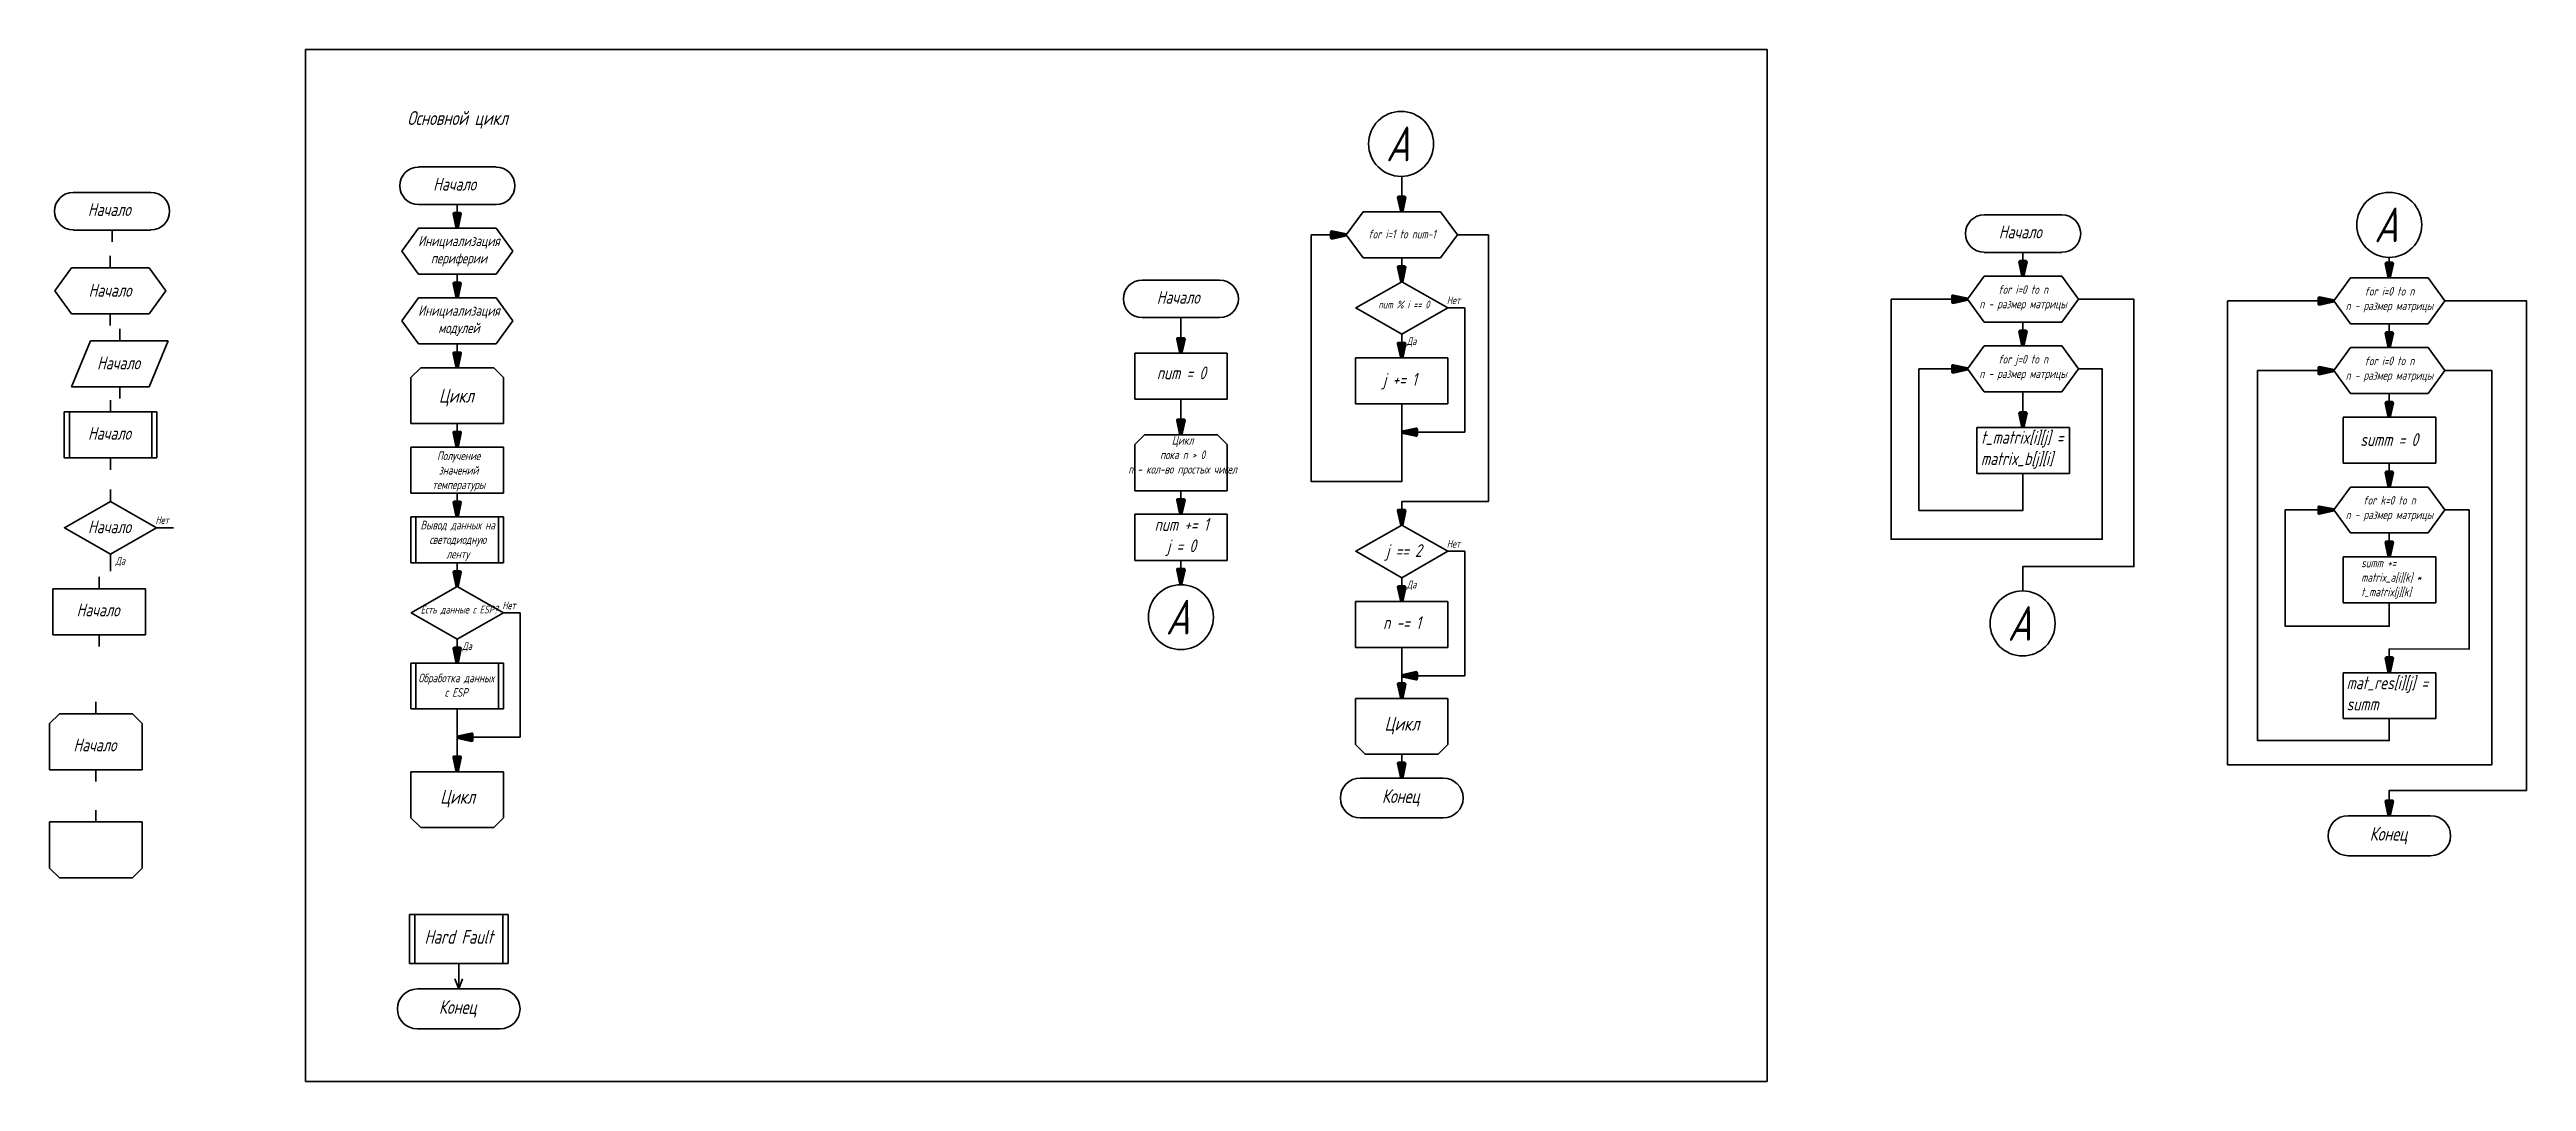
# Model space of a CAD drawing. Header units: millimetres. Extents: x -204 to 1221, y 6 to 600.
import ezdxf

# ---------------------------------------------------------------- set-up
doc = ezdxf.new("R2010")
doc.units = ezdxf.units.MM
doc.layers.get('0').update_dxf_attribs({"lineweight": 35})
doc.layers.add('Format', color=7, linetype='Continuous', lineweight=70)
doc.layers.add('Tonk', color=7, linetype='Continuous', lineweight=35)
doc.styles.get("Standard").update_dxf_attribs({"font": '', "width": 0.8, "oblique": 15})
doc.styles.get('Standard').set_extended_font_data('GOST type B')
pattern_1 = [(0, (-50.5334, 0.5446), (0, 6.985), [5.08, -1.905]), (90, (-50.5334, 0.5446), (-6.985, 4e-16), [5.08, -1.905])]

msp = doc.modelspace()

# ---------------------------------------------------------------- hatches: boundary and pattern name
h = msp.add_hatch()
h.set_pattern_fill('ANGLE', color=256)
h.set_pattern_definition([(0, (-209.8256, 14.222), (0, 6.985), [5.08, -1.905]), (90, (-209.8256, 14.222), (-6.985, 4e-16), [5.08, -1.905])])
h.paths.add_polyline_path([(163.2, 521.7, 0.414214), (162.2, 520.7), (163.2, 520.7)])
h.paths.add_polyline_path([(163.2, 521.7), (163.2, 519.7, 0.414214), (164.2, 520.7, 0.414214)])
h.paths.add_polyline_path([(163.2, 520.7), (162.2, 520.7, 0.414214), (163.2, 519.7)])
h = msp.add_hatch()
h.set_pattern_fill('ANGLE', color=256)
h.set_pattern_definition(pattern_1)
h.paths.add_polyline_path([(162.2, 520.7), (164.2, 520.7, 1)])
h.paths.add_polyline_path([(163.2, 520.7), (162.2, 520.7, 0.414214), (163.2, 519.7)])
h.paths.add_polyline_path([(164.2, 520.7), (163.2, 520.7), (163.2, 519.7, 0.414214)])
h = msp.add_hatch()
h.set_pattern_fill('ANGLE', color=256)
h.set_pattern_definition(pattern_1)
h.paths.add_polyline_path([(162.2, 520.7), (164.2, 520.7, 1)])
h.paths.add_polyline_path([(163.2, 520.7), (162.2, 520.7, 0.414214), (163.2, 519.7)])
h.paths.add_polyline_path([(164.2, 520.7), (163.2, 520.7), (163.2, 519.7, 0.414214)])
h = msp.add_hatch()
h.set_pattern_fill('ANGLE', color=256)
h.set_pattern_definition(pattern_1)
h.paths.add_polyline_path([(322.5, 508, 0.414214), (321.5, 507), (322.5, 507)])
h.paths.add_polyline_path([(322.5, 508), (322.5, 506, 0.414214), (323.5, 507, 0.414214)])
h.paths.add_polyline_path([(322.5, 507), (321.5, 507, 0.414214), (322.5, 506)])
h = msp.add_hatch()
h.set_pattern_fill('ANGLE', color=256)
h.set_pattern_definition(pattern_1)
h.paths.add_polyline_path([(322.5, 508, 0.414214), (321.5, 507), (322.5, 507)])
h.paths.add_polyline_path([(322.5, 508), (322.5, 506, 0.414214), (323.5, 507, 0.414214)])
h.paths.add_polyline_path([(322.5, 507), (321.5, 507, 0.414214), (322.5, 506)])
h = msp.add_hatch()
h.set_pattern_fill('ANGLE', color=256)
h.set_pattern_definition([(0, (31.8485, -201.041), (0, 6.985), [5.08, -1.905]), (90, (31.8485, -201.041), (-6.985, 4e-16), [5.08, -1.905])])
h.paths.add_polyline_path([(244.6, 319.1), (246.6, 319.1, 1)])
h.paths.add_polyline_path([(245.6, 319.1), (244.6, 319.1, 0.414214), (245.6, 318.1)])
h.paths.add_polyline_path([(246.6, 319.1), (245.6, 319.1), (245.6, 318.1, 0.414214)])
h = msp.add_hatch()
h.set_pattern_fill('ANGLE', color=256)
h.set_pattern_definition([(0, (-68.484, -241.0816), (0, 6.985), [5.08, -1.905]), (90, (-68.484, -241.0816), (-6.985, 4e-16), [5.08, -1.905])])
h.paths.add_polyline_path([(304.5, 266.4, 0.414214), (303.5, 265.4), (304.5, 265.4)])
h.paths.add_polyline_path([(304.5, 266.4), (304.5, 264.4, 0.414214), (305.5, 265.4, 0.414214)])
h.paths.add_polyline_path([(304.5, 265.4), (303.5, 265.4, 0.414214), (304.5, 264.4)])
at = {"layer": 'Format'}
h = msp.add_hatch(color=256, dxfattribs=at)
h.dxf.hatch_style = 1
h.paths.add_polyline_path([(575.7, 514.6), (572.1, 514.6), (574, 506.2)])
h = msp.add_hatch(color=256, dxfattribs=at)
h.dxf.hatch_style = 1
h.paths.add_polyline_path([(32.2, 505.2), (28.6, 505.2), (30.5, 496.8)])
h = msp.add_hatch(color=256, dxfattribs=at)
h.dxf.hatch_style = 1
h.paths.add_polyline_path([(533.6, 494.7), (533.6, 491.1), (542, 492.9)])
h = msp.add_hatch(color=256, dxfattribs=at)
h.dxf.hatch_style = 1
h.paths.add_polyline_path([(575.7, 474.5), (572.1, 474.5), (574, 466)])
h = msp.add_hatch(color=256, dxfattribs=at)
h.dxf.hatch_style = 1
h.paths.add_polyline_path([(933.3, 477.6), (929.7, 477.6), (931.5, 469.2)])
h = msp.add_hatch(color=256, dxfattribs=at)
h.dxf.hatch_style = 1
h.paths.add_polyline_path([(1144.1, 476.6), (1140.5, 476.6), (1142.3, 468.2)])
h = msp.add_hatch(color=256, dxfattribs=at)
h.dxf.hatch_style = 1
h.paths.add_polyline_path([(32.2, 465.1), (28.6, 465.1), (30.5, 456.7)])
h = msp.add_hatch(color=256, dxfattribs=at)
h.dxf.hatch_style = 1
h.paths.add_polyline_path([(891.1, 457.7), (891.1, 454.1), (899.5, 455.9)])
h = msp.add_hatch(color=256, dxfattribs=at)
h.dxf.hatch_style = 1
h.paths.add_polyline_path([(1101.9, 456.7), (1101.9, 453.1), (1110.3, 455)])
h = msp.add_hatch(color=256, dxfattribs=at)
h.dxf.hatch_style = 1
h.paths.add_polyline_path([(448.7, 433.2), (445.1, 433.2), (446.9, 424.8)])
h = msp.add_hatch(color=256, dxfattribs=at)
h.dxf.hatch_style = 1
h.paths.add_polyline_path([(575.7, 430.5), (572.1, 430.5), (574, 422.1)])
h = msp.add_hatch(color=256, dxfattribs=at)
h.dxf.hatch_style = 1
h.paths.add_polyline_path([(933.3, 437.5), (929.7, 437.5), (931.5, 429.1)])
h = msp.add_hatch(color=256, dxfattribs=at)
h.dxf.hatch_style = 1
h.paths.add_polyline_path([(1144.1, 436.5), (1140.5, 436.5), (1142.3, 428.1)])
h = msp.add_hatch(color=256, dxfattribs=at)
h.dxf.hatch_style = 1
h.paths.add_polyline_path([(32.2, 424.9), (28.6, 424.9), (30.5, 416.5)])
h = msp.add_hatch(color=256, dxfattribs=at)
h.dxf.hatch_style = 1
h.paths.add_polyline_path([(891.1, 417.6), (891.1, 414), (899.5, 415.8)])
h = msp.add_hatch(color=256, dxfattribs=at)
h.dxf.hatch_style = 1
h.paths.add_polyline_path([(1101.9, 416.6), (1101.9, 413), (1110.3, 414.9)])
h = msp.add_hatch(color=256, dxfattribs=at)
h.dxf.hatch_style = 1
h.paths.add_polyline_path([(448.7, 386.3), (445.1, 386.3), (446.9, 377.9)])
h = msp.add_hatch(color=256, dxfattribs=at)
h.dxf.hatch_style = 1
h.paths.add_polyline_path([(933.3, 390.5), (929.7, 390.5), (931.5, 382.1)])
h = msp.add_hatch(color=256, dxfattribs=at)
h.dxf.hatch_style = 1
h.paths.add_polyline_path([(1144.1, 396.4), (1140.5, 396.4), (1142.3, 388)])
h = msp.add_hatch(color=256, dxfattribs=at)
h.dxf.hatch_style = 1
h.paths.add_polyline_path([(32.2, 379.2), (28.6, 379.2), (30.5, 370.7)])
h = msp.add_hatch(color=256, dxfattribs=at)
h.dxf.hatch_style = 1
h.paths.add_polyline_path([(582.4, 377.6), (582.4, 381.2), (574, 379.3)])
h = msp.add_hatch(color=256, dxfattribs=at)
h.dxf.hatch_style = 1
h.paths.add_polyline_path([(1144.1, 356.3), (1140.5, 356.3), (1142.3, 347.8)])
h = msp.add_hatch(color=256, dxfattribs=at)
h.dxf.hatch_style = 1
h.paths.add_polyline_path([(32.2, 339), (28.6, 339), (30.5, 330.6)])
h = msp.add_hatch(color=256, dxfattribs=at)
h.dxf.hatch_style = 1
h.paths.add_polyline_path([(448.7, 340.5), (445.1, 340.5), (446.9, 332.1)])
h = msp.add_hatch(color=256, dxfattribs=at)
h.dxf.hatch_style = 1
h.paths.add_polyline_path([(575.7, 334.3), (572.1, 334.3), (574, 325.9)])
h = msp.add_hatch(color=256, dxfattribs=at)
h.dxf.hatch_style = 1
h.paths.add_polyline_path([(1101.9, 336.3), (1101.9, 332.7), (1110.3, 334.6)])
h = msp.add_hatch(color=256, dxfattribs=at)
h.dxf.hatch_style = 1
h.paths.add_polyline_path([(1144.1, 316.1), (1140.5, 316.1), (1142.3, 307.7)])
h = msp.add_hatch(color=256, dxfattribs=at)
h.dxf.hatch_style = 1
h.paths.add_polyline_path([(448.7, 300.4), (445.1, 300.4), (446.9, 292)])
h = msp.add_hatch(color=256, dxfattribs=at)
h.dxf.hatch_style = 1
h.paths.add_polyline_path([(32.2, 298.9), (28.6, 298.9), (30.5, 290.5)])
h = msp.add_hatch(color=256, dxfattribs=at)
h.dxf.hatch_style = 1
h.paths.add_polyline_path([(575.7, 290.3), (572.1, 290.3), (574, 281.9)])
h = msp.add_hatch(color=256, dxfattribs=at)
h.dxf.hatch_style = 1
h.paths.add_polyline_path([(32.2, 255), (28.6, 255), (30.5, 246.5)])
h = msp.add_hatch(color=256, dxfattribs=at)
h.dxf.hatch_style = 1
h.paths.add_polyline_path([(1144.1, 249.4), (1140.5, 249.4), (1142.3, 240.9)])
h = msp.add_hatch(color=256, dxfattribs=at)
h.dxf.hatch_style = 1
h.paths.add_polyline_path([(575.7, 234.5), (572.1, 234.5), (574, 226.1)])
h = msp.add_hatch(color=256, dxfattribs=at)
h.dxf.hatch_style = 1
h.paths.add_polyline_path([(582.4, 237.4), (582.4, 241), (574, 239.1)])
h = msp.add_hatch(color=256, dxfattribs=at)
h.dxf.hatch_style = 1
h.paths.add_polyline_path([(38.9, 202), (38.9, 205.6), (30.5, 203.8)])
h = msp.add_hatch(color=256, dxfattribs=at)
h.dxf.hatch_style = 1
h.paths.add_polyline_path([(32.2, 192.4), (28.6, 192.4), (30.5, 183.9)])
h = msp.add_hatch(color=256, dxfattribs=at)
h.dxf.hatch_style = 1
h.paths.add_polyline_path([(575.7, 188.8), (572.1, 188.8), (574, 180.3)])
h = msp.add_hatch(color=256, dxfattribs=at)
h.dxf.hatch_style = 1
h.paths.add_polyline_path([(1144.1, 167), (1140.5, 167), (1142.3, 158.6)])

# ---------------------------------------------------------------- linework, layer by layer
at = {"lineweight": 35}
msp.add_line((784.2, 599.6), (784.2, 5.6), dxfattribs=at)
for p, q in [((542, 492.9), (521.9, 492.9)), ((1142.3, 468.2), (1142.3, 480)), ((610.3, 450.9), (610.3, 379.3)), ((899.5, 455.9), (855.6, 455.9)), ((1110.3, 455), (1049.2, 455)), ((3.8, 410.9), (9.5, 416.5)), ((9.5, 416.5), (51.5, 416.5)), ((57.1, 410.9), (51.5, 416.5)), ((899.5, 415.8), (871.6, 415.8)), ((1110.3, 414.9), (1066.4, 414.9)), ((420.3, 372.2), (425.9, 377.9)), ((425.9, 377.9), (467.9, 377.9)), ((473.6, 372.2), (467.9, 377.9)), ((610.3, 379.3), (574, 379.3)), ((1110.3, 334.6), (1082.4, 334.6)), ((610.3, 310.8), (610.3, 239.1)), ((66.7, 275.4), (66.7, 203.8)), ((610.3, 239.1), (574, 239.1)), ((-204.2, 211.6), (-198.5, 217.3)), ((-198.5, 217.3), (-156.5, 217.3)), ((-150.8, 211.6), (-156.5, 217.3)), ((66.7, 203.8), (30.5, 203.8)), ((547.3, 199.6), (553, 194)), ((600.6, 199.6), (595, 194)), ((553, 194), (595, 194)), ((3.8, 157.4), (9.5, 151.8)), ((57.1, 157.4), (51.5, 151.8)), ((9.5, 151.8), (51.5, 151.8)), ((-204.2, 128.5), (-198.5, 122.8)), ((-150.8, 128.5), (-156.5, 122.8)), ((-198.5, 122.8), (-156.5, 122.8))]:
    msp.add_line(p, q)
for points in [[(574, 395.6), (574, 350.9), (521.9, 350.9), (521.9, 492.9)], [(606, 492.9), (623.9, 492.9), (623.9, 339.4), (574, 339.5)], [(963.5, 415.8), (977.1, 415.8), (977.1, 317.7), (855.6, 317.7), (855.6, 455.9)], [(963.5, 455.9), (995.3, 455.9), (995.3, 302), (931.5, 302), (931.5, 288)], [(1174.3, 414.9), (1201.3, 414.9), (1201.3, 187.9), (1049.2, 187.9), (1049.2, 455)], [(1174.3, 455), (1221.2, 455), (1221.2, 173.2), (1142.3, 173.2), (1142.3, 158.6)], [(931.5, 348.8), (931.5, 334.3), (871.6, 334.3), (871.6, 415.8)], [(1142.3, 214.5), (1142.3, 201.9), (1066.5, 201.9), (1066.5, 414.9)], [(1142.3, 281.2), (1142.3, 267.7), (1082.4, 267.7), (1082.4, 334.6)], [(1174.3, 334.6), (1188.2, 334.6), (1188.2, 254.4), (1142.3, 254.6)]]:
    msp.add_lwpolyline(points)
for centre in [(573.6, 545.3), (1142.3, 498.7), (446.9, 272.9), (931.3, 269.3)]:
    msp.add_circle(centre, 18.7)
at = {"layer": 'Format', "lineweight": 35}
for p, q in [((784.2, 599.6), (-56.8, 599.6)), ((-56.8, 599.6), (-56.8, 5.6)), ((-56.8, 5.6), (784.2, 5.6))]:
    msp.add_line(p, q, dxfattribs=at)
at = {"layer": 'Format'}
for points in [[(574, 506.2), (575.7, 514.6), (572.1, 514.6)], [(30.5, 496.8), (32.2, 505.2), (28.6, 505.2)], [(542, 492.9), (533.6, 494.7), (533.6, 491.1)], [(574, 466), (575.7, 474.5), (572.1, 474.5)], [(931.5, 469.2), (933.3, 477.6), (929.7, 477.6)], [(1142.3, 468.2), (1144.1, 476.6), (1140.5, 476.6)], [(30.5, 456.7), (32.2, 465.1), (28.6, 465.1)], [(899.5, 455.9), (891.1, 457.7), (891.1, 454.1)], [(1110.3, 455), (1101.9, 456.7), (1101.9, 453.1)], [(446.9, 424.8), (448.7, 433.2), (445.1, 433.2)], [(574, 422.1), (575.7, 430.5), (572.1, 430.5)], [(931.5, 429.1), (933.3, 437.5), (929.7, 437.5)], [(1142.3, 428.1), (1144.1, 436.5), (1140.5, 436.5)], [(30.5, 416.5), (32.2, 424.9), (28.6, 424.9)], [(899.5, 415.8), (891.1, 417.6), (891.1, 414)], [(1110.3, 414.9), (1101.9, 416.6), (1101.9, 413)], [(446.9, 377.9), (448.7, 386.3), (445.1, 386.3)], [(931.5, 382.1), (933.3, 390.5), (929.7, 390.5)], [(1142.3, 388), (1144.1, 396.4), (1140.5, 396.4)], [(30.5, 370.7), (32.2, 379.2), (28.6, 379.2)], [(574, 379.3), (582.4, 377.6), (582.4, 381.2)], [(1142.3, 347.8), (1144.1, 356.3), (1140.5, 356.3)], [(30.5, 330.6), (32.2, 339), (28.6, 339)], [(446.9, 332.1), (448.7, 340.5), (445.1, 340.5)], [(574, 325.9), (575.7, 334.3), (572.1, 334.3)], [(1110.3, 334.6), (1101.9, 336.3), (1101.9, 332.7)], [(1142.3, 307.7), (1144.1, 316.1), (1140.5, 316.1)], [(446.9, 292), (448.7, 300.4), (445.1, 300.4)], [(30.5, 290.5), (32.2, 298.9), (28.6, 298.9)], [(574, 281.9), (575.7, 290.3), (572.1, 290.3)], [(30.5, 246.5), (32.2, 255), (28.6, 255)], [(1142.3, 240.9), (1144.1, 249.4), (1140.5, 249.4)], [(574, 226.1), (575.7, 234.5), (572.1, 234.5)], [(574, 239.1), (582.4, 237.4), (582.4, 241)], [(30.5, 203.8), (38.9, 202), (38.9, 205.6)], [(30.5, 183.9), (32.2, 192.4), (28.6, 192.4)], [(574, 180.3), (575.7, 188.8), (572.1, 188.8)], [(1142.3, 158.6), (1144.1, 167), (1140.5, 167)]]:
    msp.add_lwpolyline(points, close=True, dxfattribs=at)
at = {"layer": 'Tonk'}
for p, q in [((8.2, 532.1), (52.8, 532.1)), ((-190.5, 517.4), (-145.9, 517.4)), ((574, 526.6), (574, 519.8)), ((574, 519.8), (574, 513)), ((8.2, 510.4), (52.8, 510.4)), ((30.5, 510.4), (30.5, 503.6)), ((30.5, 503.6), (30.5, 496.8)), ((551.7, 506.2), (542, 492.9)), ((551.7, 506.2), (596.3, 506.2)), ((574, 513), (574, 506.2)), ((596.3, 506.2), (606, 492.9)), ((909.2, 504.5), (953.9, 504.5)), ((-190.5, 495.7), (-145.9, 495.7)), ((-168.2, 495.7), (-168.2, 488.9)), ((8.2, 496.8), (-1.5, 483.5)), ((8.2, 496.8), (52.8, 496.8)), ((52.8, 496.8), (62.5, 483.5)), ((542, 492.9), (551.7, 479.7)), ((606, 492.9), (596.3, 479.7)), ((-191.6, 474), (-201.2, 460.8)), ((-191.6, 474), (-146.9, 474)), ((-169.2, 480.8), (-169.2, 474)), ((-146.9, 474), (-137.2, 460.8)), ((-1.5, 483.5), (8.2, 470.3)), ((62.5, 483.5), (52.8, 470.3)), ((551.7, 479.7), (596.3, 479.7)), ((574, 479.7), (574, 472.9)), ((574, 472.9), (574, 466)), ((574, 472.9), (574, 466)), ((574, 472.9), (574, 466)), ((909.2, 482.8), (953.9, 482.8)), ((931.5, 482.8), (931.5, 476)), ((931.5, 476), (931.5, 469.2)), ((1142.3, 475), (1142.3, 468.2)), ((-201.2, 460.8), (-191.6, 447.5)), ((-137.2, 460.8), (-146.9, 447.5)), ((8.2, 456.7), (-1.5, 443.4)), ((8.2, 470.3), (52.8, 470.3)), ((8.2, 456.7), (52.8, 456.7)), ((30.5, 470.3), (30.5, 463.5)), ((30.5, 463.5), (30.5, 456.7)), ((52.8, 456.7), (62.5, 443.4)), ((424.6, 466.9), (469.2, 466.9)), ((909.2, 469.2), (899.5, 455.9)), ((909.2, 469.2), (953.9, 469.2)), ((953.9, 469.2), (963.5, 455.9)), ((1120, 468.2), (1110.3, 455)), ((1120, 468.2), (1164.7, 468.2)), ((1164.7, 468.2), (1174.3, 455)), ((-191.6, 447.5), (-146.9, 447.5)), ((-169.2, 447.5), (-169.2, 440.7)), ((-1.5, 443.4), (8.2, 430.2)), ((62.5, 443.4), (52.8, 430.2)), ((424.6, 445.3), (469.2, 445.3)), ((446.9, 445.3), (446.9, 438.5)), ((610.3, 450.9), (600.5, 450.9)), ((899.5, 455.9), (909.2, 442.7)), ((909.2, 442.7), (953.9, 442.7)), ((931.5, 442.7), (931.5, 435.9)), ((963.5, 455.9), (953.9, 442.7)), ((1110.3, 455), (1120, 441.7)), ((1174.3, 455), (1164.7, 441.7)), ((-180.6, 432), (-191.6, 405.5)), ((-180.6, 432), (-135.9, 432)), ((-163.7, 438.9), (-163.7, 432)), ((-135.9, 432), (-146.9, 405.5)), ((8.2, 430.2), (52.8, 430.2)), ((30.5, 430.2), (30.5, 423.3)), ((446.9, 438.5), (446.9, 431.6)), ((446.9, 431.6), (446.9, 424.8)), ((574, 425.9), (574, 435.7)), ((574, 435.7), (574, 428.9)), ((574, 435.7), (574, 428.9)), ((574, 428.9), (574, 422.1)), ((574, 428.9), (574, 422.1)), ((909.2, 429.1), (899.5, 415.8)), ((909.2, 429.1), (953.9, 429.1)), ((931.5, 435.9), (931.5, 429.1)), ((953.9, 429.1), (963.5, 415.8)), ((1120, 428.1), (1110.3, 414.9)), ((1120, 441.7), (1164.7, 441.7)), ((1120, 428.1), (1164.7, 428.1)), ((1142.3, 441.7), (1142.3, 434.9)), ((1142.3, 434.9), (1142.3, 428.1)), ((1164.7, 428.1), (1174.3, 414.9)), ((30.5, 423.3), (30.5, 416.5)), ((420.3, 424.8), (473.6, 424.8)), ((420.3, 424.8), (420.3, 398.3)), ((473.6, 424.8), (473.6, 398.3)), ((547.3, 422.1), (600.6, 422.1)), ((547.3, 422.1), (547.3, 395.6)), ((600.6, 422.1), (600.6, 395.6)), ((899.5, 415.8), (909.2, 402.6)), ((963.5, 415.8), (953.9, 402.6)), ((1110.3, 414.9), (1120, 401.6)), ((1174.3, 414.9), (1164.7, 401.6)), ((-191.6, 405.5), (-146.9, 405.5)), ((-163.7, 405.5), (-163.7, 398.7)), ((3.8, 410.9), (3.8, 384.4)), ((57.1, 410.9), (57.1, 384.4)), ((909.2, 402.6), (953.9, 402.6)), ((931.5, 402.6), (931.5, 395.8)), ((1120, 401.6), (1164.7, 401.6)), ((1142.3, 401.6), (1142.3, 394.8)), ((-195.7, 391.1), (-142.4, 391.1)), ((-195.7, 391.1), (-195.7, 364.6)), ((-192.7, 391.1), (-192.7, 364.6)), ((-169, 397.9), (-169, 391.1)), ((-145.3, 391.1), (-145.3, 364.6)), ((-142.4, 391.1), (-142.4, 364.6)), ((420.3, 398.3), (473.6, 398.3)), ((446.9, 398.3), (446.9, 391.5)), ((446.9, 391.5), (446.9, 384.7)), ((547.3, 395.6), (600.6, 395.6)), ((931.5, 395.8), (931.5, 388.9)), ((931.5, 388.9), (931.5, 382.1)), ((1115.7, 388), (1169, 388)), ((1115.7, 388), (1115.7, 361.5)), ((1142.3, 394.8), (1142.3, 388)), ((1169, 388), (1169, 361.5)), ((3.8, 384.4), (57.1, 384.4)), ((3.8, 370.7), (57.1, 370.7)), ((3.8, 370.7), (3.8, 344.3)), ((30.5, 384.4), (30.5, 377.6)), ((30.5, 377.6), (30.5, 370.7)), ((30.5, 377.6), (30.5, 370.7)), ((57.1, 370.7), (57.1, 344.3)), ((420.3, 372.2), (420.3, 345.7)), ((446.9, 384.7), (446.9, 377.9)), ((473.6, 372.2), (473.6, 345.7)), ((904.9, 382.1), (958.2, 382.1)), ((904.9, 382.1), (904.9, 355.6)), ((958.2, 382.1), (958.2, 355.6)), ((-195.7, 364.6), (-142.4, 364.6)), ((-169, 364.6), (-169, 357.8)), ((1115.7, 361.5), (1169, 361.5)), ((1142.3, 361.5), (1142.3, 354.7)), ((-169.1, 346.3), (-169.1, 339.5)), ((3.8, 344.3), (57.1, 344.3)), ((30.5, 344.3), (30.5, 337.4)), ((30.5, 344.3), (30.5, 337.4)), ((420.3, 345.7), (473.6, 345.7)), ((446.9, 345.7), (446.9, 338.9)), ((904.9, 355.6), (958.2, 355.6)), ((931.5, 355.6), (931.5, 348.8)), ((1120, 347.8), (1110.3, 334.6)), ((1120, 347.8), (1164.7, 347.8)), ((1142.3, 354.7), (1142.3, 347.8)), ((1164.7, 347.8), (1174.3, 334.6)), ((3.8, 330.6), (57.1, 330.6)), ((3.8, 330.6), (3.8, 304.1)), ((6.7, 330.6), (6.7, 304.1)), ((30.5, 337.4), (30.5, 330.6)), ((30.5, 337.4), (30.5, 330.6)), ((54.2, 330.6), (54.2, 304.1)), ((57.1, 330.6), (57.1, 304.1)), ((420.3, 332.1), (473.6, 332.1)), ((420.3, 332.1), (420.3, 305.6)), ((446.9, 338.9), (446.9, 332.1)), ((446.9, 338.9), (446.9, 332.1)), ((473.6, 332.1), (473.6, 305.6)), ((574, 339.5), (574, 332.7)), ((574, 332.7), (574, 325.9)), ((574, 332.7), (574, 325.9)), ((574, 332.7), (574, 325.9)), ((1110.3, 334.6), (1120, 321.4)), ((1174.3, 334.6), (1164.7, 321.4)), ((-132.9, 324.4), (-142.6, 324.4)), ((1120, 321.4), (1164.7, 321.4)), ((1142.3, 321.4), (1142.3, 314.5)), ((1142.3, 314.5), (1142.3, 307.7)), ((-169.1, 299.4), (-169.1, 309.2)), ((3.8, 304.1), (57.1, 304.1)), ((30.5, 304.1), (30.5, 297.3)), ((420.3, 305.6), (473.6, 305.6)), ((446.9, 305.6), (446.9, 298.8)), ((610.3, 310.8), (600.5, 310.8)), ((1115.7, 307.7), (1169, 307.7)), ((1115.7, 307.7), (1115.7, 281.2)), ((1169, 307.7), (1169, 281.2)), ((-202.3, 289.3), (-149, 289.3)), ((-202.3, 289.3), (-202.3, 262.8)), ((-175.7, 296.1), (-175.7, 289.3)), ((-149, 289.3), (-149, 262.8)), ((30.5, 297.3), (30.5, 290.5)), ((30.5, 297.3), (30.5, 290.5)), ((30.5, 297.3), (30.5, 290.5)), ((446.9, 298.8), (446.9, 292)), ((446.9, 298.8), (446.9, 292)), ((574, 285.8), (574, 295.5)), ((574, 295.5), (574, 288.7)), ((574, 295.5), (574, 288.7)), ((574, 288.7), (574, 281.9)), ((574, 288.7), (574, 281.9)), ((66.7, 275.4), (57, 275.4)), ((547.3, 281.9), (600.6, 281.9)), ((547.3, 281.9), (547.3, 255.4)), ((600.6, 281.9), (600.6, 255.4)), ((1115.7, 281.2), (1169, 281.2)), ((-202.3, 262.8), (-149, 262.8)), ((-175.7, 262.8), (-175.7, 256)), ((30.5, 250.4), (30.5, 260.2)), ((30.5, 260.2), (30.5, 253.4)), ((30.5, 260.2), (30.5, 253.4)), ((3.8, 246.5), (57.1, 246.5)), ((3.8, 246.5), (3.8, 220.1)), ((6.7, 246.5), (6.7, 220.1)), ((30.5, 253.4), (30.5, 246.5)), ((30.5, 253.4), (30.5, 246.5)), ((54.2, 246.5), (54.2, 220.1)), ((57.1, 246.5), (57.1, 220.1)), ((547.3, 255.4), (600.6, 255.4)), ((574, 255.4), (574, 232.9)), ((1142.3, 254.6), (1142.3, 247.8)), ((1142.3, 247.8), (1142.3, 240.9)), ((574, 226.1), (574, 232.9)), ((1115.7, 240.9), (1169, 240.9)), ((1115.7, 240.9), (1115.7, 214.5)), ((1169, 240.9), (1169, 214.5)), ((-177.5, 224.1), (-177.5, 217.3)), ((3.8, 220.1), (57.1, 220.1)), ((30.5, 220.1), (30.5, 213.2)), ((547.3, 226.1), (600.6, 226.1)), ((547.3, 199.6), (547.3, 226.1)), ((600.6, 199.6), (600.6, 226.1)), ((1115.7, 214.5), (1169, 214.5)), ((-204.2, 211.6), (-204.2, 185.1)), ((-150.8, 211.6), (-150.8, 185.1)), ((30.5, 213.2), (30.5, 190.8)), ((30.5, 183.9), (30.5, 190.8)), ((574, 194), (574, 187.2)), ((574, 187.2), (574, 180.3)), ((574, 187.2), (574, 180.3)), ((574, 187.2), (574, 180.3)), ((-204.2, 185.1), (-150.8, 185.1)), ((-177.5, 185.1), (-177.5, 178.3)), ((3.8, 183.9), (57.1, 183.9)), ((3.8, 157.4), (3.8, 183.9)), ((57.1, 157.4), (57.1, 183.9)), ((550.2, 180.3), (597.8, 180.3)), ((-177.5, 155), (-177.5, 161.8)), ((550.2, 157.3), (597.8, 157.3)), ((1118.6, 158.6), (1166.1, 158.6)), ((-204.2, 155), (-150.8, 155)), ((-204.2, 128.5), (-204.2, 155)), ((-150.8, 128.5), (-150.8, 155)), ((1118.6, 135.6), (1166.1, 135.6)), ((2.9, 101.7), (59.7, 101.7)), ((2.9, 101.7), (2.9, 73.5)), ((6, 101.7), (6, 73.5)), ((56.6, 101.7), (56.6, 73.5)), ((59.7, 101.7), (59.7, 73.5)), ((2.9, 73.5), (59.7, 73.5)), ((31.3, 73.5), (31.3, 58.9)), ((7.5, 58.9), (55.1, 58.9)), ((31.3, 58.9), (29.1, 64.8)), ((31.3, 58.9), (33.4, 64.8)), ((7.5, 35.9), (55.1, 35.9))]:
    msp.add_line(p, q, dxfattribs=at)
for points in [[(600.5, 450.9), (574, 466), (547.5, 450.9), (574, 435.7)], [(-142.6, 324.4), (-169.1, 339.5), (-195.6, 324.4), (-169.1, 309.2)], [(600.5, 310.8), (574, 325.9), (547.5, 310.8), (574, 295.5)], [(57, 275.4), (30.5, 290.5), (4, 275.4), (30.5, 260.2)]]:
    msp.add_lwpolyline(points, close=True, dxfattribs=at)
for centre, radius, start, end in [((8.2, 521.2), 10.8, 90, 270), ((52.8, 521.2), 10.8, 270, 90), ((-190.5, 506.6), 10.8, 90, 270), ((-145.9, 506.6), 10.8, 270, 90), ((909.2, 493.7), 10.8, 90, 270), ((953.9, 493.7), 10.8, 270, 90), ((424.6, 456.1), 10.8, 90, 270), ((469.2, 456.1), 10.8, 270, 90), ((550.2, 168.8), 11.5, 90, 270), ((597.8, 168.8), 11.5, 270, 90), ((1118.6, 147.1), 11.5, 90, 270), ((1166.1, 147.1), 11.5, 270, 90), ((7.5, 47.4), 11.5, 90, 270), ((55.1, 47.4), 11.5, 270, 90)]:
    msp.add_arc(centre, radius, start, end, dxfattribs=at)

# ---------------------------------------------------------------- texts
at = {"char_height": 20, "attachment_point": 1}
for insert in [(564.9, 555.3), (1133.6, 508.7), (438.2, 282.9), (922.6, 279.3)]:
    msp.add_mtext_dynamic_manual_height_columns('А', width=37.783, gutter_width=12.5, heights=[0], dxfattribs=dict(at, insert=insert))
at = {"layer": 'Tonk'}
for s, width, gutter_width, heights, insert, char_height, attachment_point in [('\\pxqc;Основной цикл', 168.889, 29.4, [40.2], (-53.8, 564.2), 8, 1), ('Начало', 46.263, 29.4, [0], (16.6, 525.8), 7.36, 1), ('Начало', 46.263, 29.4, [0], (-182.1, 511.2), 7.36, 1), ('\\pxqc;Инициализация периферии ', 46.263, 29.4, [0], (8.3, 492.5), 6, 1), ('\\pxqc;for i=1 to num-1 ', 55.383, 29.4, [12.9], (546.4, 495.9), 5, 1), ('Начало', 46.263, 29.4, [0], (917.6, 498.3), 7.36, 1), ('Начало', 46.263, 29.4, [0], (-181.7, 464.7), 7.36, 1), ('Начало', 46.263, 29.4, [0], (433, 460.7), 7.36, 1), ('Нет', 46.263, 29.4, [0], (599.9, 457.5), 4.41, 1), ('\\pxqc;for i=0 to n\\Pn - размер матрицы ', 54.543, 29.4, [24.5], (904.3, 464), 5, 1), ('\\pxqc;for i=0 to n\\Pn - размер матрицы ', 54.543, 29.4, [24.5], (1115.1, 463), 5, 1), ('\\pxqc;Инициализация модулей ', 46.263, 29.4, [0], (8.3, 452.4), 6, 1), ('\\pxqc;num % i == 0', 46.263, 29.4, [0], (552.1, 455.1), 4.5, 1), ('Да', 46.263, 29.4, [0], (576.9, 434), 4.41, 1), ('Начало', 46.263, 29.4, [0], (-176.8, 422.9), 7.36, 1), ('\\pxqc;num = 0', 49.324, 29.4, [30.5], (447.2, 413.5), 7.358, 5), ('j += 1', 49.352, 29.4, [43.9], (563.3, 413.5), 7.36, 1), ('\\pxqc;for j=0 to n\\Pn - размер матрицы ', 54.543, 29.4, [24.5], (904.3, 423.9), 5, 1), ('\\pxqc;for i=0 to n\\Pn - размер матрицы ', 54.543, 29.4, [24.5], (1115.1, 422.9), 5, 1), ('Цикл', 46.263, 29.4, [0], (19.9, 404.4), 8, 1), ('Начало', 46.263, 29.4, [0], (-182, 382.4), 7.36, 1), ('\\pxqc;Цикл\\Pпока n > 0\\Pn - кол-во простых чисел', 68.356, 29.4, [33.6], (413.7, 377.2), 5, 1), ('t_matrix[i][j] = matrix_b[j][i]', 73.637, 29.4, [32.4], (907.3, 380.1), 7.358, 1), ('summ = 0', 73.637, 29.4, [32.4], (1125.6, 378.8), 7.36, 1), ('\\pxqc;Получение значений температуры', 48.111, 29.4, [23.4], (7.2, 368.3), 5, 1), ('\\pxqc;for k=0 to n\\Pn - размер матрицы ', 54.543, 29.4, [24.5], (1115.1, 342.7), 5, 1), ('Начало', 46.263, 29.4, [0], (-182, 328.6), 7.36, 1), ('Нет', 46.263, 29.4, [0], (-143.2, 331), 4.41, 1), ('\\pxqc;Вывод данных на светодиодную ленту', 46.263, 29.4, [0], (7.6, 328.4), 5, 1), ('\\pxqc;num += 1\\Pj = 0', 61.882, 29.4, [53.1], (447.3, 319), 7.358, 5), ('\\pxqc;j == 2', 46.263, 29.4, [0], (552.1, 314.9), 7.358, 1), ('Нет', 46.263, 29.4, [0], (599.9, 317.3), 4.41, 1), ('Да', 46.263, 29.4, [0], (-166.2, 307.5), 4.41, 1), ('summ += matrix_a[i][k] * t_matrix[j][k]', 49.352, 29.4, [43.9], (1126.1, 306.6), 5, 1), ('Да', 46.263, 29.4, [0], (576.9, 293.9), 4.41, 1), ('Начало', 46.263, 29.4, [0], (-188.6, 280.7), 7.36, 1), ('\\pxqc;Есть данные с ESP?', 46.263, 29.4, [0], (8.5, 279.5), 4.5, 1), ('Нет', 46.263, 29.4, [0], (56.4, 281.9), 4.41, 1), ('n -= 1', 49.352, 29.4, [43.9], (563.3, 273.4), 7.36, 1), ('Да', 46.263, 29.4, [0], (33.4, 258.5), 4.41, 1), ('\\pxqc;Обработка данных с ESP', 46.263, 29.4, [0], (6.7, 240.4), 5, 1), ('mat_res[i][j] = summ', 52.726, 29.4, [31.1], (1117.7, 238.8), 7.358, 1), ('Цикл', 46.263, 29.4, [0], (564.1, 215.6), 8, 1), ('Начало', 46.263, 29.4, [0], (-190.4, 203), 7.36, 1), ('Цикл', 46.263, 29.4, [0], (20.6, 173.5), 8, 1), ('Конец', 49.299, 31.4, [0], (562.6, 173.8), 7.84, 1), ('Конец', 49.299, 31.4, [0], (1131, 152.1), 7.84, 1), ('\\pxqc;Hard Fault', 49.299, 31.4, [0], (6.7, 92.8), 7.841, 1), ('Конец', 49.299, 31.4, [0], (19.9, 52.4), 7.84, 1)]:
    msp.add_mtext_dynamic_manual_height_columns(s, width=width, gutter_width=gutter_width, heights=heights, dxfattribs=dict(at, insert=insert, char_height=char_height, attachment_point=attachment_point))

doc.saveas('drawing.dxf')
